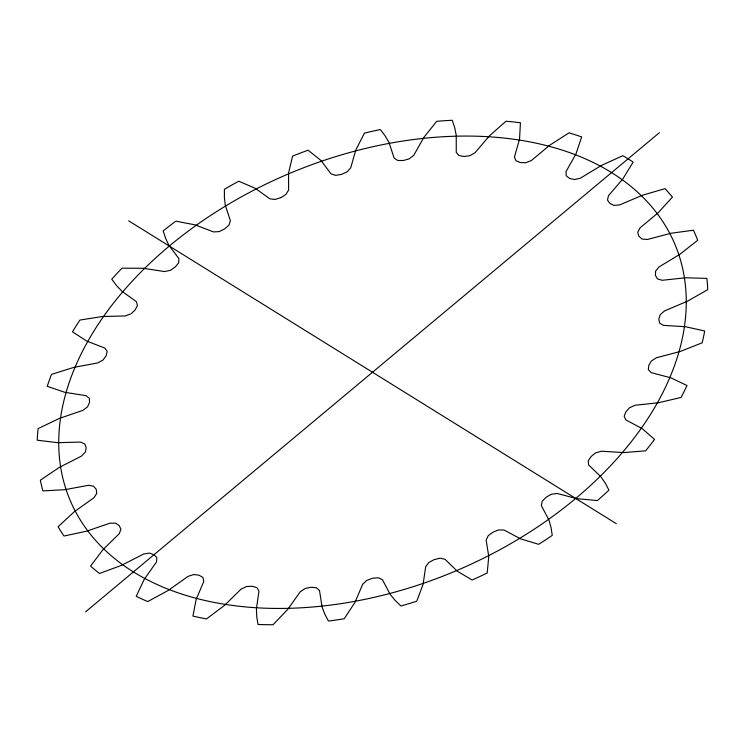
<?xml version="1.0" encoding="UTF-8"?>
<svg xmlns="http://www.w3.org/2000/svg" width="745" height="745" viewBox="0 0 745 745"><rect width="100%" height="100%" fill="white"/><g stroke="black" fill="none" stroke-linecap="round" stroke-linejoin="round"><path stroke-width="1.12" d="M85.6 611.831L659.4 132.675M281.089 197.5L285.95 194.389L288.594 190.059L288.585 172.942L292.571 156.133A351.016 230.289 -23 0 1 308.085 150.192L321.011 160.529L331.022 173.818L335.613 175.382L341.424 174.423L346.993 171.937L350.699 167.858L355.803 149.996L364.463 133.122A351.016 230.289 -23 0 1 380.35 129.555L385.109 135.823L389.02 142.537L394.142 158.108L397.849 160.51L403.418 160.501L409.228 158.853L413.82 155.221L423.812 137.443L436.728 121.295A351.016 230.289 -23 0 1 452.252 120.271L454.701 127.618L456.247 135.283L456.247 152.408L458.901 155.547L463.977 156.478L469.75 155.742L475.012 152.734L489.418 135.869L505.995 121.212A351.016 230.289 -23 0 1 520.42 122.767L519.563 139.119L514.441 156.981L515.913 160.715L520.252 162.54L525.728 162.755L531.409 160.51L549.559 145.35L569.022 132.852A351.016 230.289 -23 0 1 581.677 136.922L575.997 153.852L566.004 171.629L566.219 175.773L569.618 178.418L574.535 179.564L580.374 178.185L601.42 165.437L622.857 155.696A351.016 230.289 -23 0 1 633.148 162.084L622.922 178.791L608.507 195.656L607.473 200.014L609.773 203.348L613.899 205.387L619.626 204.931L642.572 195.19L664.987 188.662A351.016 230.289 -23 0 1 672.437 197.08L658.142 212.781L639.983 227.942L637.729 232.319L638.828 236.184L641.976 239.005L647.312 239.508L671.105 233.232L693.437 230.214A351.016 230.289 -23 0 1 697.693 240.263L679.999 254.231L658.952 266.971L655.591 271.161L655.432 275.38L657.453 278.863L662.156 280.288L685.67 277.773L706.884 278.416A351.016 230.289 -23 0 1 707.75 289.619L687.477 301.194L664.521 310.926L660.219 314.725L658.804 319.111L659.604 323.079L663.46 325.369L685.586 326.729L704.696 330.994A351.016 230.289 -23 0 1 702.135 342.84L680.232 351.482L656.438 357.749L651.391 360.99L648.793 365.32L648.327 369.594L651.149 372.64L670.872 377.817L686.974 385.5A351.016 230.289 -23 0 1 681.098 397.43L658.589 402.738L635.085 405.252L629.516 407.766L625.865 411.855L624.161 416.241L625.819 419.891L642.209 428.636L654.548 439.392A351.016 230.289 -23 0 1 645.636 450.846L623.574 452.578L601.448 451.209L595.628 452.895L591.083 456.536L588.224 460.829L588.634 464.917L600.926 476.828L605.359 483.272L608.935 490.145A351.016 230.289 -23 0 1 597.406 500.584L576.826 498.647L557.102 493.469L551.309 494.252L546.085 497.278L542.202 501.273L541.354 505.613L548.963 520.122L551.077 527.609L552.259 535.385A351.016 230.289 -23 0 1 538.654 544.325L520.513 538.821L504.132 530.068L498.629 529.9L492.966 532.172L488.236 535.683L486.168 540.078L488.757 556.515L487.193 572.998A351.016 230.289 -23 0 1 472.134 580.02L457.29 571.201L444.998 559.29L440.044 558.182L434.223 559.597L428.869 562.456L425.674 566.684L423.104 584.276L416.753 601.224A351.016 230.289 -23 0 1 400.959 606.002L395.12 600.386L390.091 594.277L382.483 579.759L378.311 577.766L372.584 578.25L366.866 580.336L362.694 584.21L355.095 602.137L344.246 618.741A351.016 230.289 -23 0 1 328.452 621.051L324.82 614.206L322.082 606.97L319.503 590.534L316.299 587.74L310.944 587.284L305.124 588.476L300.17 591.819L287.896 609.242L273.061 624.729A351.016 230.289 -23 0 1 258.003 624.468L256.755 616.702L256.42 608.693L258.99 591.092L256.923 587.637L252.192 586.25L246.53 586.52L241.026 589.155L224.655 605.266L206.523 618.918A351.016 230.289 -23 0 1 192.908 616.096L196.186 599.353L203.795 581.426L202.947 577.468L199.055 575.214L193.83 574.535L188.038 576.36L168.323 590.394L147.752 601.569A351.016 230.289 -23 0 1 136.214 596.317L144.204 579.396L156.487 561.972L156.897 557.698L154.029 554.69L149.484 553.097L143.664 554.019L121.537 565.325L99.485 573.501A351.016 230.289 -23 0 1 90.564 566.06L102.894 549.754L119.275 533.653L120.932 529.257L119.228 525.635L115.568 523.195L109.999 523.176L86.495 531.222L63.986 536.028A351.016 230.289 -23 0 1 58.101 526.743L74.193 511.815L93.907 497.79L96.729 493.479L96.254 489.409L93.656 486.243L88.608 485.274L64.815 489.689L42.912 490.89A351.016 230.289 -23 0 1 40.332 480.199L59.432 467.348L81.568 456.052L85.414 452.029L86.206 447.708L84.79 443.955L80.488 442.092L57.533 442.67L37.25 440.202A351.016 230.289 -23 0 1 38.107 428.608L59.321 418.439L82.825 410.393L87.538 406.854L89.549 402.468L89.381 398.324L86.02 395.642L64.973 392.354L47.261 386.338A351.016 230.289 -23 0 1 51.507 374.381L73.848 367.369L97.632 362.955L102.978 360.058L106.116 355.821L107.206 351.463L104.952 348.101L86.793 341.098L72.489 331.823A351.016 230.289 -23 0 1 79.92 320.061L102.335 316.523L125.29 315.945L131.018 313.831L135.143 309.948L137.443 305.58L136.4 301.688L121.975 291.295L116.444 285.484L111.741 279.189A351.016 230.289 -23 0 1 122.022 268.181L143.468 268.284L164.515 271.58L170.354 270.333L175.271 266.98L178.66 262.808L178.875 258.571L168.864 245.282L165.576 238.279L163.183 230.913A351.016 230.289 -23 0 1 175.829 221.163L195.302 224.906L213.461 231.909L219.142 231.611L224.618 228.939L228.948 225.167L230.41 220.771L225.279 205.21L224.385 197.341L224.413 189.239A351.016 230.289 -23 0 1 238.828 181.212L255.423 188.42L269.839 198.813L275.101 199.455L280.66 197.695M128.661 220.818L616.339 523.688M274.113 608.414A328.368 215.426 -23 0 0 679.719 257.5A328.368 215.426 -23 0 0 163.677 250.842A328.368 215.426 -23 0 0 274.113 608.414"/></g></svg>
